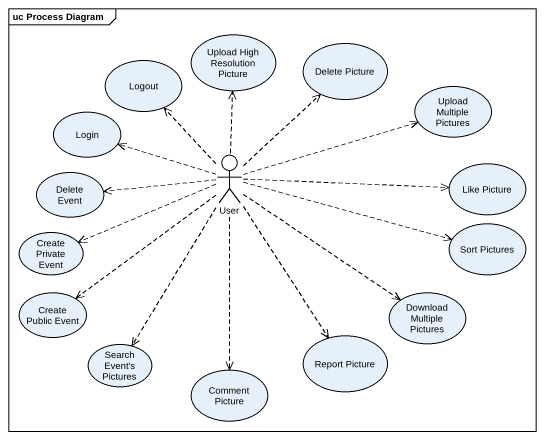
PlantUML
@startuml
mainframe uc Process Diagram
usecase "Upload High Resolution Picture" as Upload_High_Resolution
usecase "Delete Picture" as Delete_Picture
usecase Logout
usecase "Upload Multiple Pictures" as Upload_Multiple_Pictures
usecase Login
actor User
usecase "Like Picture" as Like_Picture
usecase "Delete Event" as Delete_Event
usecase "Create Private Event" as Create_Private_Event
usecase "Sort Pictures" as Sort_Pictures
usecase "Create Public Event" as Create_Public_Event
usecase "Download Multiple Pictures" as Download_Multiple_Pictures
usecase "Search Event's Pictures" as Search_Event_s_Pictures
usecase "Report Picture" as Report_Picture
usecase "Comment Picture" as Comment_Picture
User .up.> Upload_High_Resolution
User .up.> Delete_Picture
User .up.> Logout
User .right.> Upload_Multiple_Pictures
User .left.> Login
User .right.> Like_Picture
User .left.> Delete_Event
User .left.> Create_Private_Event
User .right.> Sort_Pictures
User ..> Create_Public_Event
User ..> Download_Multiple_Pictures
User ..> Search_Event_s_Pictures
User ..> Report_Picture
User ..> Comment_Picture
@enduml
